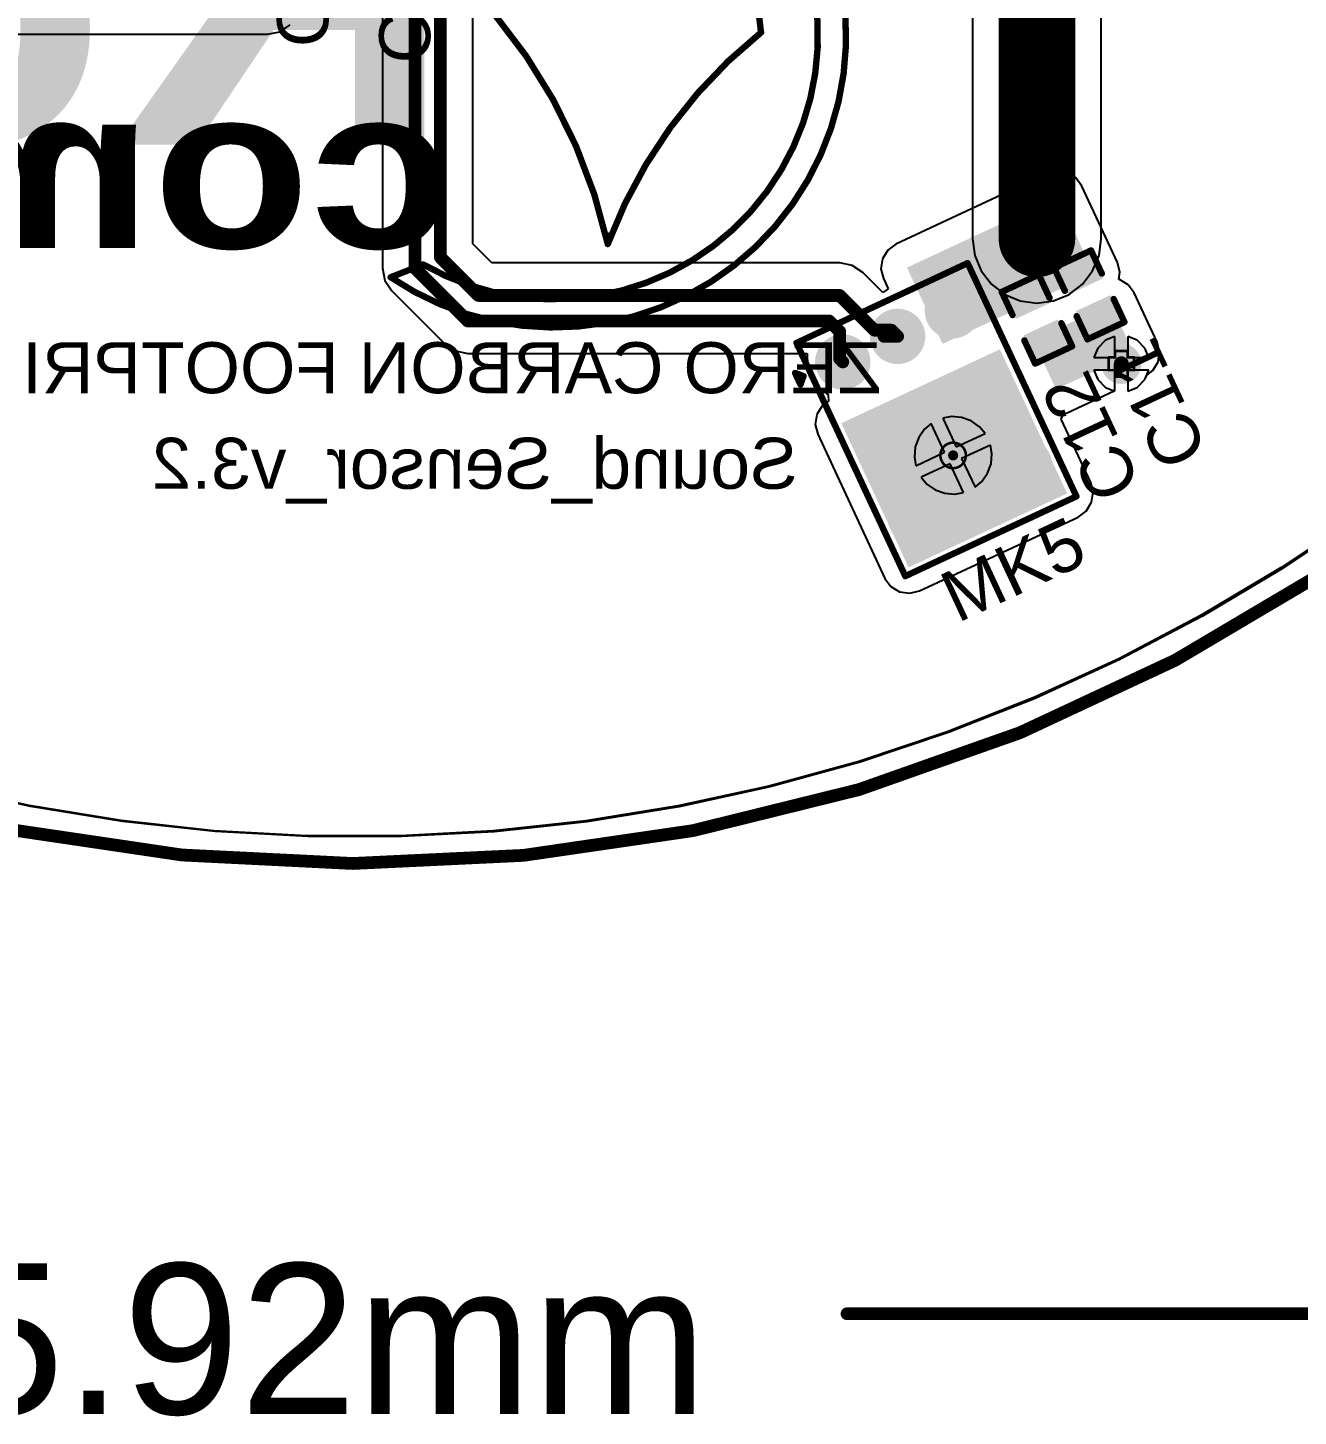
# Model space of a CAD drawing. Header units: millimetres. Extents: x -2.4 to 8.6, y -1 to 5.2.
# Drawn here: x 0.645 to 1.641, y -0.984 to 0.105 of the extents above; entities that cross this region are included whole.
import ezdxf

# ---------------------------------------------------------------- set-up
doc = ezdxf.new("R2010")
doc.units = ezdxf.units.MM
doc.header["$MEASUREMENT"] = 0
for name, color, linetype in [('BottomLayer', 5, 'Continuous'), ('BottomOverlay', 54, 'Continuous'), ('BottomSolder', 6, 'Continuous'), ('DrillDrawing', 1, 'Continuous'), ('Mechanical1', 6, 'Continuous'), ('Mechanical2', 216, 'Continuous'), ('PadHoleLayer', 156, 'Continuous'), ('TopLayer', 1, 'Continuous'), ('TopOverlay', 2, 'Continuous'), ('TopPaste', 8, 'Continuous'), ('TopSolder', 216, 'Continuous'), ('ViaHoleLayer', 16, 'Continuous')]:
    doc.layers.add(name, color=color, linetype=linetype)
doc.styles.add('Arial', font='arial.ttf', dxfattribs={"height": 0.2})
doc.styles.add('Arial Black', font='ariblk.ttf', dxfattribs={"height": 0.2})

# ---------------------------------------------------------------- blocks, each defined once
blk = doc.blocks.new('SPM0687LR5H_1_23')
at = {"layer": 'BottomSolder'}
h = blk.add_hatch(color=6, dxfattribs=at)
edge = h.paths.add_edge_path()
edge.add_arc((0, -0.0359449), 0.004, 0, 360)
at = {"layer": 'PadHoleLayer'}
h = blk.add_hatch(color=156, dxfattribs=at)
edge = h.paths.add_edge_path()
edge.add_arc((0, -0.0359449), 0.0201771, 0, 360)
at = {"layer": 'TopLayer'}
h = blk.add_hatch(color=1, dxfattribs=at)
edge = h.paths.add_edge_path()
edge.add_arc((-0.0474016, 0.0670473), 0.0177165, 0, 360)
h = blk.add_hatch(color=1, dxfattribs=at)
edge = h.paths.add_edge_path()
edge.add_arc((-1e-07, 0.0670473), 0.0177165, 0, 360)
h = blk.add_hatch(color=1, dxfattribs=at)
edge = h.paths.add_edge_path()
edge.add_arc((0.0474017, 0.0670473), 0.0177165, 0, 360)
h = blk.add_hatch(color=1, dxfattribs=at)
edge = h.paths.add_edge_path()
edge.add_arc((0, -0.0359449), 0.0329921, 0, 360)
h = blk.add_hatch(color=1, dxfattribs=at)
edge = h.paths.add_edge_path()
edge.add_arc((-0.0474015, -0.0670472), 0.0177165, 0, 360)
h = blk.add_hatch(color=1, dxfattribs=at)
edge = h.paths.add_edge_path()
edge.add_arc((0.0474017, -0.0670472), 0.0177165, 0, 360)
at = {"layer": 'TopPaste'}
h = blk.add_hatch(color=8, dxfattribs=at)
edge = h.paths.add_edge_path()
edge.add_arc((-0.0474016, 0.0670473), 0.0177165, 0, 360)
h = blk.add_hatch(color=8, dxfattribs=at)
edge = h.paths.add_edge_path()
edge.add_arc((-1e-07, 0.0670473), 0.0177165, 0, 360)
h = blk.add_hatch(color=8, dxfattribs=at)
edge = h.paths.add_edge_path()
edge.add_arc((0.0474017, 0.0670473), 0.0177165, 0, 360)
h = blk.add_hatch(color=8, dxfattribs=at)
edge = h.paths.add_edge_path()
edge.add_arc((-0.0474015, -0.0670472), 0.0177165, 0, 360)
h = blk.add_hatch(color=8, dxfattribs=at)
edge = h.paths.add_edge_path()
edge.add_arc((0.0474017, -0.0670472), 0.0177165, 0, 360)
at = {"layer": 'TopSolder'}
h = blk.add_hatch(color=216, dxfattribs=at)
edge = h.paths.add_edge_path()
edge.add_arc((-0.0474016, 0.0670473), 0.0217165, 0, 360)
h = blk.add_hatch(color=216, dxfattribs=at)
edge = h.paths.add_edge_path()
edge.add_arc((-1e-07, 0.0670473), 0.0217165, 0, 360)
h = blk.add_hatch(color=216, dxfattribs=at)
edge = h.paths.add_edge_path()
edge.add_arc((0.0474017, 0.0670473), 0.0217165, 0, 360)
h = blk.add_hatch(color=216, dxfattribs=at)
edge = h.paths.add_edge_path()
edge.add_arc((0, -0.0359449), 0.0369921, 0, 360)
h = blk.add_hatch(color=216, dxfattribs=at)
edge = h.paths.add_edge_path()
edge.add_arc((-0.0474015, -0.0670472), 0.0217165, 0, 360)
h = blk.add_hatch(color=216, dxfattribs=at)
edge = h.paths.add_edge_path()
edge.add_arc((0.0474017, -0.0670472), 0.0217165, 0, 360)
at = {"layer": 'TopOverlay', "const_width": 0.005}
for points in [[(-0.0740157, 0.0959133), (0.0740156, 0.0959134)], [(-0.0740157, 0.0959133), (-0.0740156, -0.1059134)], [(0.0740156, 0.0959134), (0.0740156, -0.1059134)], [(-0.0849999, 0.075), (-0.08, 0.07)], [(-0.0849999, 0.075), (-0.0849999, 0.065)], [(-0.0849999, 0.065), (-0.08, 0.07)], [(-0.0740156, -0.1059134), (0.0740156, -0.1059134)]]:
    blk.add_lwpolyline(points, dxfattribs=at)
at = {"layer": 'TopOverlay', "const_width": 0.0025}
for points in [[(-0.0752657, 0.0959133, 1), (-0.0727657, 0.0959133, 1)], [(-0.0752657, 0.0959133, 1), (-0.0727657, 0.0959133, 1)], [(0.0727656, 0.0959134, 1), (0.0752656, 0.0959134, 1)], [(0.0727656, 0.0959134, 1), (0.0752656, 0.0959134, 1)], [(-0.0862499, 0.075, 1), (-0.0837499, 0.075, 1)], [(-0.0862499, 0.075, 1), (-0.0837499, 0.075, 1)], [(-0.0862499, 0.065, 1), (-0.0837499, 0.065, 1)], [(-0.0862499, 0.065, 1), (-0.0837499, 0.065, 1)], [(-0.08125, 0.07, 1), (-0.07875, 0.07, 1)], [(-0.08125, 0.07, 1), (-0.07875, 0.07, 1)], [(-0.0752656, -0.1059134, 1), (-0.0727656, -0.1059134, 1)], [(-0.0752656, -0.1059134, 1), (-0.0727656, -0.1059134, 1)], [(0.0727656, -0.1059134, 1), (0.0752656, -0.1059134, 1)], [(0.0727656, -0.1059134, 1), (0.0752656, -0.1059134, 1)]]:
    blk.add_lwpolyline(points, format="xyb", close=True, dxfattribs=at)
blk = doc.blocks.new('C___0402_65')
at = {"layer": 'TopLayer'}
for points in [[(-0.0275, -0.0125), (-0.0275, 0.0125), (-0.009500000000000003, 0.0125), (-0.009499999999999996, -0.0125)], [(0.009500000000000003, -0.0125), (0.009499999999999996, 0.0125), (0.0275, 0.0125), (0.0275, -0.0125)]]:
    blk.add_hatch(color=1, dxfattribs=at).paths.add_polyline_path(points)
at = {"layer": 'TopPaste'}
for points in [[(-0.0275, -0.0125), (-0.0275, 0.0125), (-0.009500000000000003, 0.0125), (-0.009499999999999996, -0.0125)], [(0.009500000000000003, -0.0125), (0.009499999999999996, 0.0125), (0.0275, 0.0125), (0.0275, -0.0125)]]:
    blk.add_hatch(color=8, dxfattribs=at).paths.add_polyline_path(points)
at = {"layer": 'TopSolder'}
for points in [[(-0.0298622, -0.0148622), (-0.0298622, 0.0148622), (-0.007137800000000003, 0.0148622), (-0.007137799999999997, -0.0148622)], [(0.007137800000000003, -0.0148622), (0.007137799999999997, 0.0148622), (0.0298622, 0.0148622), (0.0298622, -0.0148622)]]:
    blk.add_hatch(color=216, dxfattribs=at).paths.add_polyline_path(points)
at = {"layer": 'TopOverlay', "const_width": 0.005}
for points in [[(-0.031, -0.016), (-0.031, 0.016)], [(-0.031, 0.016), (-0.011, 0.016)], [(0.011, 0.0160001), (0.031, 0.016)], [(0.031, -0.016), (0.031, 0.016)], [(-0.031, -0.016), (-0.011, -0.0160001)], [(0.011, -0.016), (0.031, -0.016)]]:
    blk.add_lwpolyline(points, dxfattribs=at)
at = {"layer": 'TopOverlay', "const_width": 0.0025}
for points in [[(-0.03225, 0.016, 1), (-0.02975, 0.016, 1)], [(-0.03225, 0.016, 1), (-0.02975, 0.016, 1)], [(-0.01225, 0.016, 1), (-0.00975, 0.016, 1)], [(0.00975, 0.0160001, 1), (0.01225, 0.0160001, 1)], [(0.02975, 0.016, 1), (0.03225, 0.016, 1)], [(0.02975, 0.016, 1), (0.03225, 0.016, 1)], [(-0.03225, -0.016, 1), (-0.02975, -0.016, 1)], [(-0.03225, -0.016, 1), (-0.02975, -0.016, 1)], [(-0.01225, -0.0160001, 1), (-0.00975, -0.0160001, 1)], [(0.00975, -0.016, 1), (0.01225, -0.016, 1)], [(0.02975, -0.016, 1), (0.03225, -0.016, 1)], [(0.02975, -0.016, 1), (0.03225, -0.016, 1)]]:
    blk.add_lwpolyline(points, format="xyb", close=True, dxfattribs=at)
blk = doc.blocks.new('C___0402_66')
at = {"layer": 'TopLayer'}
for points in [[(-0.0275, -0.0125), (-0.0275, 0.0125), (-0.009500000000000003, 0.0125), (-0.009499999999999996, -0.0125)], [(0.009500000000000003, -0.0125), (0.009499999999999996, 0.0125), (0.0275, 0.0125), (0.0275, -0.0125)]]:
    blk.add_hatch(color=1, dxfattribs=at).paths.add_polyline_path(points)
at = {"layer": 'TopPaste'}
for points in [[(-0.0275, -0.0125), (-0.0275, 0.0125), (-0.009500000000000003, 0.0125), (-0.009499999999999996, -0.0125)], [(0.009500000000000003, -0.0125), (0.009499999999999996, 0.0125), (0.0275, 0.0125), (0.0275, -0.0125)]]:
    blk.add_hatch(color=8, dxfattribs=at).paths.add_polyline_path(points)
at = {"layer": 'TopSolder'}
for points in [[(-0.0298622, -0.0148622), (-0.0298622, 0.0148622), (-0.007137800000000003, 0.0148622), (-0.007137799999999997, -0.0148622)], [(0.007137800000000003, -0.0148622), (0.007137799999999997, 0.0148622), (0.0298622, 0.0148622), (0.0298622, -0.0148622)]]:
    blk.add_hatch(color=216, dxfattribs=at).paths.add_polyline_path(points)
at = {"layer": 'TopOverlay', "const_width": 0.005}
for points in [[(-0.031, 0.016), (-0.011, 0.016)], [(-0.031, -0.016), (-0.031, 0.016)], [(0.011, 0.0160001), (0.031, 0.016)], [(0.031, -0.016), (0.031, 0.016)], [(-0.031, -0.016), (-0.011, -0.0160001)], [(0.011, -0.016), (0.031, -0.016)]]:
    blk.add_lwpolyline(points, dxfattribs=at)
at = {"layer": 'TopOverlay', "const_width": 0.0025}
for points in [[(-0.03225, 0.016, 1), (-0.02975, 0.016, 1)], [(-0.03225, 0.016, 1), (-0.02975, 0.016, 1)], [(-0.01225, 0.016, 1), (-0.00975, 0.016, 1)], [(0.00975, 0.0160001, 1), (0.01225, 0.0160001, 1)], [(0.02975, 0.016, 1), (0.03225, 0.016, 1)], [(0.02975, 0.016, 1), (0.03225, 0.016, 1)], [(-0.03225, -0.016, 1), (-0.02975, -0.016, 1)], [(-0.03225, -0.016, 1), (-0.02975, -0.016, 1)], [(-0.01225, -0.0160001, 1), (-0.00975, -0.0160001, 1)], [(0.00975, -0.016, 1), (0.01225, -0.016, 1)], [(0.02975, -0.016, 1), (0.03225, -0.016, 1)], [(0.02975, -0.016, 1), (0.03225, -0.016, 1)]]:
    blk.add_lwpolyline(points, format="xyb", close=True, dxfattribs=at)

msp = doc.modelspace()

# ---------------------------------------------------------------- hatches: boundary and pattern name
at = {"layer": 'BottomLayer'}
h = msp.add_hatch(color=5, dxfattribs=at)
edge = h.paths.add_edge_path()
edge.add_arc((1.43663, -0.060945), 0.011811, 0, 360)
h = msp.add_hatch(color=5, dxfattribs=at)
edge = h.paths.add_edge_path()
edge.add_arc((1.502811, -0.159), 0.011811, 0, 360)
at = {"layer": 'BottomSolder'}
h = msp.add_hatch(color=6, dxfattribs=at)
edge = h.paths.add_edge_path()
edge.add_arc((1.43663, -0.060945), 0.015811, 0, 360)
h = msp.add_hatch(color=6, dxfattribs=at)
edge = h.paths.add_edge_path()
edge.add_arc((1.502811, -0.159), 0.015811, 0, 360)
at = {"layer": 'TopLayer'}
for points in [[(1.362637, -0.1433862), (1.4812203, -0.0880898), (1.4533126, -0.0282414), (1.3347293, -0.0835378)], [(1.45163, -0.178945), (1.5124311, -0.1505929), (1.4944528, -0.1120384), (1.4336517, -0.1403905)], [(1.3359721, -0.3186339), (1.4602956, -0.2606609), (1.4075899, -0.1476331), (1.2832664, -0.2056061)]]:
    msp.add_hatch(color=1, dxfattribs=at).paths.add_polyline_path(points)
h = msp.add_hatch(color=1, dxfattribs=at)
edge = h.paths.add_edge_path()
edge.add_arc((1.43663, -0.060945), 0.011811, 0, 360)
h = msp.add_hatch(color=1, dxfattribs=at)
edge = h.paths.add_edge_path()
edge.add_arc((1.502811, -0.159), 0.011811, 0, 360)
at = {"layer": 'TopSolder'}
h = msp.add_hatch(color=216, dxfattribs=at)
edge = h.paths.add_edge_path()
edge.add_arc((1.43663, -0.060945), 0.015811, 0, 360)
h = msp.add_hatch(color=216, dxfattribs=at)
edge = h.paths.add_edge_path()
edge.add_arc((1.502811, -0.159), 0.015811, 0, 360)
at = {"layer": 'ViaHoleLayer'}
h = msp.add_hatch(color=16, dxfattribs=at)
edge = h.paths.add_edge_path()
edge.add_arc((1.43663, -0.060945), 0.0059055, 0, 360)
h = msp.add_hatch(color=16, dxfattribs=at)
edge = h.paths.add_edge_path()
edge.add_arc((1.502811, -0.159), 0.0059055, 0, 360)

# ---------------------------------------------------------------- linework, layer by layer
at = {"layer": 'BottomLayer'}
for p, q in [((1.3861986, 0.35063), (1.3861986, -0.060945)), ((1.4870614, -0.060945), (1.4870614, 0.3297406)), ((1.3861986, -0.060945), (1.387917, -0.0739976)), ((1.485343, -0.0739976), (1.4870614, -0.060945)), ((1.387917, -0.0739976), (1.3929551, -0.0861607)), ((1.4803049, -0.0861607), (1.485343, -0.0739976)), ((1.3929551, -0.0861607), (1.4009696, -0.0966054)), ((1.4722904, -0.0966054), (1.4803049, -0.0861607)), ((1.4009696, -0.0966054), (1.4114143, -0.1046199)), ((1.4618457, -0.1046199), (1.4722904, -0.0966054)), ((1.4114143, -0.1046199), (1.4235774, -0.109658)), ((1.4496826, -0.109658), (1.4618457, -0.1046199)), ((1.4235774, -0.109658), (1.43663, -0.1113764)), ((1.43663, -0.1113764), (1.4496826, -0.109658)), ((1.4904561, -0.1405095), (1.4843205, -0.1466451)), ((1.497811, -0.137463), (1.4904561, -0.1405095)), ((1.497811, -0.154), (1.497811, -0.137463)), ((1.5151659, -0.1405095), (1.507811, -0.137463)), ((1.507811, -0.137463), (1.507811, -0.154)), ((1.5213015, -0.1466451), (1.5151659, -0.1405095)), ((1.4843205, -0.1466451), (1.481274, -0.154)), ((1.524348, -0.154), (1.5213015, -0.1466451)), ((1.481274, -0.154), (1.497811, -0.154)), ((1.507811, -0.154), (1.524348, -0.154)), ((1.497811, -0.164), (1.481274, -0.164)), ((1.481274, -0.164), (1.4843205, -0.1713549)), ((1.4843205, -0.1713549), (1.4904561, -0.1774905)), ((1.497811, -0.180537), (1.497811, -0.164)), ((1.524348, -0.164), (1.507811, -0.164)), ((1.507811, -0.164), (1.507811, -0.180537)), ((1.5151659, -0.1774905), (1.5213015, -0.1713549)), ((1.5213015, -0.1713549), (1.524348, -0.164)), ((1.4904561, -0.1774905), (1.497811, -0.180537)), ((1.507811, -0.180537), (1.5151659, -0.1774905)), ((1.3537626, -0.205842), (1.3484903, -0.2102659)), ((1.3642866, -0.2284108), (1.3537626, -0.205842)), ((1.3696035, -0.2004207), (1.3628256, -0.2016158)), ((1.3628256, -0.2016158), (1.3733496, -0.2241846)), ((1.3775191, -0.2011132), (1.3696035, -0.2004207)), ((1.3849857, -0.2038308), (1.3775191, -0.2011132)), ((1.3914945, -0.2083883), (1.3849857, -0.2038308)), ((1.3439328, -0.2167747), (1.3412152, -0.2242413)), ((1.3484903, -0.2102659), (1.3439328, -0.2167747)), ((1.3733496, -0.2241846), (1.3959184, -0.2136606)), ((1.3959184, -0.2136606), (1.3914945, -0.2083883)), ((1.3412152, -0.2242413), (1.3405227, -0.2321569)), ((1.3417178, -0.2389348), (1.3642866, -0.2284108)), ((1.4001446, -0.2227236), (1.3775758, -0.2332476)), ((1.4013397, -0.2295015), (1.4001446, -0.2227236)), ((1.3405227, -0.2321569), (1.3417178, -0.2389348)), ((1.3685128, -0.2374738), (1.345944, -0.2479978)), ((1.3790368, -0.2600426), (1.3685128, -0.2374738)), ((1.3775758, -0.2332476), (1.3880998, -0.2558164)), ((1.3979296, -0.2448837), (1.4006472, -0.2374171)), ((1.4006472, -0.2374171), (1.4013397, -0.2295015)), ((1.345944, -0.2479978), (1.3503679, -0.2532701)), ((1.3933721, -0.2513925), (1.3979296, -0.2448837)), ((1.3503679, -0.2532701), (1.3568767, -0.2578276)), ((1.3568767, -0.2578276), (1.3643433, -0.2605452)), ((1.3643433, -0.2605452), (1.3722589, -0.2612377)), ((1.3722589, -0.2612377), (1.3790368, -0.2600426)), ((1.3880998, -0.2558164), (1.3933721, -0.2513925)), ((1.6887924, -0.2780069), (1.6281453, -0.3187872)), ((1.6281453, -0.3187872), (1.5653903, -0.3562427)), ((1.5653903, -0.3562427), (1.5007095, -0.3902646)), ((1.5007095, -0.3902646), (1.4342905, -0.4207542)), ((1.4342905, -0.4207542), (1.3663261, -0.4476231)), ((1.3663261, -0.4476231), (1.2970135, -0.4707933)), ((1.2970135, -0.4707933), (1.2265538, -0.4901976)), ((0.6465363, -0.5054571), (0.5751537, -0.4897845)), ((1.2265538, -0.4901976), (1.1551514, -0.5057796)), ((0.7186592, -0.5172632), (0.6465363, -0.5054571)), ((1.1551514, -0.5057796), (1.0830136, -0.5174942)), ((0.7913132, -0.5251685), (0.7186592, -0.5172632)), ((1.0830136, -0.5174942), (1.0103496, -0.5253074)), ((0.8642875, -0.5291501), (0.7913132, -0.5251685)), ((0.9373703, -0.5291964), (0.8642875, -0.5291501)), ((1.0103496, -0.5253074), (0.9373703, -0.5291964))]:
    msp.add_line(p, q, dxfattribs=at)
at = {"layer": 'BottomLayer', "const_width": 0.06}
msp.add_lwpolyline([(1.43663, -0.060945), (1.43663, 0.35063)], dxfattribs=at)
at = {"layer": 'BottomLayer', "const_width": 0.03}
msp.add_lwpolyline([(1.42163, -0.060945, 1), (1.45163, -0.060945, 1)], format="xyb", close=True, dxfattribs=at)
at = {"layer": 'BottomOverlay'}
for p, q in [((1.2067563, 0.2160478), (1.2201821, 0.1019285)), ((1.2857341, 0.1267432), (1.2874949, 0.0968084)), ((1.0332653, 0.0866041), (1.0106121, 0.1159472)), ((1.2204045, 0.1009285), (1.2104176, 0.0926599)), ((1.2201821, 0.1019285), (1.2204045, 0.1009285)), ((1.2640896, 0.0796337), (1.2647849, 0.1062842)), ((1.2104176, 0.0926599), (1.1913066, 0.0751382)), ((1.2874949, 0.0968084), (1.2853344, 0.0668999)), ((1.0532527, 0.055384), (1.0332653, 0.0866041)), ((1.2599706, 0.0532943), (1.2640896, 0.0796337)), ((1.1913066, 0.0751382), (1.1734175, 0.0563706)), ((1.2853344, 0.0668999), (1.2792895, 0.0375291)), ((1.0704195, 0.0225286), (1.0532527, 0.055384)), ((1.1734175, 0.0563706), (1.1568313, 0.0364422)), ((1.2524962, 0.0277039), (1.2599706, 0.0532943)), ((1.1568313, 0.0364422), (1.1416232, 0.0154433)), ((1.2792895, 0.0375291), (1.2694636, 0.0091982)), ((1.084633, -0.0117082), (1.0704195, 0.0225286)), ((1.2417909, 0.0032881), (1.2524962, 0.0277039)), ((1.1416232, 0.0154433), (1.1278621, -0.0065311)), ((1.2280326, -0.019547), (1.2417909, 0.0032881)), ((1.2694636, 0.0091982), (1.2560246, -0.0176081)), ((1.1278621, -0.0065311), (1.1156103, -0.0293814)), ((1.0957834, -0.0470615), (1.084633, -0.0117082)), ((1.2114502, -0.0404217), (1.2280326, -0.019547)), ((1.2560246, -0.0176081), (1.2392024, -0.0424316)), ((1.1156103, -0.0293814), (1.1049233, -0.053004)), ((1.1923193, -0.058989), (1.2114502, -0.0404217)), ((1.2392024, -0.0424316), (1.2192848, -0.0648476)), ((1.0981227, -0.05664), (1.0957834, -0.0470615)), ((1.1049233, -0.053004), (1.103356, -0.0569933)), ((1.103356, -0.0569933), (1.0981227, -0.05664)), ((1.1709582, -0.07494), (1.1923193, -0.058989)), ((1.2192848, -0.0648476), (1.1966124, -0.0844727)), ((1.147722, -0.0880095), (1.1709582, -0.07494)), ((0.9349058, -0.0891597), (0.9554797, -0.0810715)), ((0.9554797, -0.0810715), (0.9672614, -0.0873214)), ((1.1966124, -0.0844727), (1.1715728, -0.1009714)), ((0.9343553, -0.0941294), (0.9349058, -0.0891597)), ((0.9423289, -0.0995284), (0.9343553, -0.0941294)), ((0.9672614, -0.0873214), (0.9919095, -0.0974803)), ((0.9919095, -0.0974803), (1.01766, -0.1043829)), ((1.0971948, -0.1046862), (1.1229972, -0.0979802)), ((1.1229972, -0.0979802), (1.147722, -0.0880095)), ((0.9691405, -0.1129571), (0.9423289, -0.0995284)), ((1.01766, -0.1043829), (1.0440846, -0.1079144)), ((1.0440846, -0.1079144), (1.070744, -0.1080161)), ((1.070744, -0.1080161), (1.0971948, -0.1046862)), ((1.1715728, -0.1009714), (1.1445943, -0.1140615)), ((0.9974751, -0.1227722), (0.9691405, -0.1129571)), ((1.1445943, -0.1140615), (1.1161384, -0.1235192)), ((1.0268482, -0.1288059), (0.9974751, -0.1227722)), ((1.0567576, -0.1309549), (1.0268482, -0.1288059)), ((1.0866916, -0.1291826), (1.0567576, -0.1309549)), ((1.1161384, -0.1235192), (1.0866916, -0.1291826))]:
    msp.add_line(p, q, dxfattribs=at)
at = {"layer": 'BottomOverlay', "const_width": 0.005}
for points in [[(0.83, 0.115, -3.727290636857297), (0.9299141, -0.0911221)], [(0.8519798, 0.1129284, -3.472918964023717), (0.9554798, -0.0810715)], [(0.8121821, 0.2469284, -0.2702429395686432), (1.1001821, -0.0650716)], [(1.1001821, -0.0650714, -0.1354544199000573), (1.2204045, 0.1009286)]]:
    msp.add_lwpolyline(points, format="xyb", dxfattribs=at)
for points in [[(1.2060641, 0.2219317), (1.2201821, 0.1019285)], [(0.9299141, -0.0911221), (0.9554797, -0.0810715)]]:
    msp.add_lwpolyline(points, dxfattribs=at)
at = {"layer": 'BottomOverlay', "const_width": 0.0025}
for points in [[(1.2189321, 0.1019285, 1), (1.2214321, 0.1019285, 1)], [(1.2191545, 0.1009286, 1), (1.2216545, 0.1009286, 1)], [(1.0989321, -0.0650714, 1), (1.1014321, -0.0650714, 1)], [(1.0989321, -0.0650716, 1), (1.1014321, -0.0650716, 1)], [(0.9542297, -0.0810715, 1), (0.9567297, -0.0810715, 1)], [(0.9542298, -0.0810715, 1), (0.9567298, -0.0810715, 1)], [(0.9286641, -0.0911221, 1), (0.9311641, -0.0911221, 1)], [(0.9286641, -0.0911221, 1), (0.9311641, -0.0911221, 1)]]:
    msp.add_lwpolyline(points, format="xyb", close=True, dxfattribs=at)
at = {"layer": 'DrillDrawing', "const_width": 0.002}
for points in [[(1.43163, -0.055945), (1.43163, -0.050945)], [(1.43163, -0.050945), (1.44163, -0.050945)], [(1.44163, -0.055945), (1.44163, -0.050945)], [(1.42663, -0.065945), (1.42663, -0.055945)], [(1.42663, -0.055945), (1.43163, -0.055945)], [(1.42663, -0.065945), (1.43163, -0.065945)], [(1.43163, -0.070945), (1.43163, -0.065945)], [(1.44163, -0.055945), (1.44663, -0.055945)], [(1.44163, -0.065945), (1.44663, -0.065945)], [(1.44163, -0.070945), (1.44163, -0.065945)], [(1.44663, -0.065945), (1.44663, -0.055945)], [(1.43163, -0.070945), (1.44163, -0.070945)], [(1.497811, -0.154), (1.497811, -0.149)], [(1.497811, -0.149), (1.507811, -0.149)], [(1.507811, -0.154), (1.507811, -0.149)], [(1.492811, -0.164), (1.492811, -0.154)], [(1.492811, -0.154), (1.497811, -0.154)], [(1.492811, -0.164), (1.497811, -0.164)], [(1.497811, -0.169), (1.497811, -0.164)], [(1.507811, -0.154), (1.512811, -0.154)], [(1.507811, -0.164), (1.512811, -0.164)], [(1.507811, -0.169), (1.507811, -0.164)], [(1.512811, -0.164), (1.512811, -0.154)], [(1.497811, -0.169), (1.507811, -0.169)]]:
    msp.add_lwpolyline(points, dxfattribs=at)
at = {"layer": 'DrillDrawing'}
for points, const_width in [([(1.43113, -0.050945, 1), (1.43213, -0.050945, 1)], 0.001), ([(1.43113, -0.050945, 1), (1.43213, -0.050945, 1)], 0.001), ([(1.44113, -0.050945, 1), (1.44213, -0.050945, 1)], 0.001), ([(1.44113, -0.050945, 1), (1.44213, -0.050945, 1)], 0.001), ([(1.42613, -0.055945, 1), (1.42713, -0.055945, 1)], 0.001), ([(1.42613, -0.055945, 1), (1.42713, -0.055945, 1)], 0.001), ([(1.42613, -0.065945, 1), (1.42713, -0.065945, 1)], 0.001), ([(1.42613, -0.065945, 1), (1.42713, -0.065945, 1)], 0.001), ([(1.43113, -0.055945, 1), (1.43213, -0.055945, 1)], 0.001), ([(1.43113, -0.055945, 1), (1.43213, -0.055945, 1)], 0.001), ([(1.43113, -0.065945, 1), (1.43213, -0.065945, 1)], 0.001), ([(1.43113, -0.065945, 1), (1.43213, -0.065945, 1)], 0.001), ([(1.44113, -0.055945, 1), (1.44213, -0.055945, 1)], 0.001), ([(1.44113, -0.055945, 1), (1.44213, -0.055945, 1)], 0.001), ([(1.44113, -0.065945, 1), (1.44213, -0.065945, 1)], 0.001), ([(1.44113, -0.065945, 1), (1.44213, -0.065945, 1)], 0.001), ([(1.44613, -0.055945, 1), (1.44713, -0.055945, 1)], 0.001), ([(1.44613, -0.055945, 1), (1.44713, -0.055945, 1)], 0.001), ([(1.44613, -0.065945, 1), (1.44713, -0.065945, 1)], 0.001), ([(1.44613, -0.065945, 1), (1.44713, -0.065945, 1)], 0.001), ([(1.43113, -0.070945, 1), (1.43213, -0.070945, 1)], 0.001), ([(1.43113, -0.070945, 1), (1.43213, -0.070945, 1)], 0.001), ([(1.44113, -0.070945, 1), (1.44213, -0.070945, 1)], 0.001), ([(1.44113, -0.070945, 1), (1.44213, -0.070945, 1)], 0.001), ([(1.497311, -0.149, 1), (1.498311, -0.149, 1)], 0.001), ([(1.497311, -0.149, 1), (1.498311, -0.149, 1)], 0.001), ([(1.507311, -0.149, 1), (1.508311, -0.149, 1)], 0.001), ([(1.507311, -0.149, 1), (1.508311, -0.149, 1)], 0.001), ([(1.492311, -0.154, 1), (1.493311, -0.154, 1)], 0.001), ([(1.492311, -0.154, 1), (1.493311, -0.154, 1)], 0.001), ([(1.492311, -0.164, 1), (1.493311, -0.164, 1)], 0.001), ([(1.492311, -0.164, 1), (1.493311, -0.164, 1)], 0.001), ([(1.497311, -0.154, 1), (1.498311, -0.154, 1)], 0.001), ([(1.497311, -0.154, 1), (1.498311, -0.154, 1)], 0.001), ([(1.497311, -0.164, 1), (1.498311, -0.164, 1)], 0.001), ([(1.497311, -0.164, 1), (1.498311, -0.164, 1)], 0.001), ([(1.507311, -0.154, 1), (1.508311, -0.154, 1)], 0.001), ([(1.507311, -0.154, 1), (1.508311, -0.154, 1)], 0.001), ([(1.507311, -0.164, 1), (1.508311, -0.164, 1)], 0.001), ([(1.507311, -0.164, 1), (1.508311, -0.164, 1)], 0.001), ([(1.512311, -0.154, 1), (1.513311, -0.154, 1)], 0.001), ([(1.512311, -0.154, 1), (1.513311, -0.154, 1)], 0.001), ([(1.512311, -0.164, 1), (1.513311, -0.164, 1)], 0.001), ([(1.512311, -0.164, 1), (1.513311, -0.164, 1)], 0.001), ([(1.497311, -0.169, 1), (1.498311, -0.169, 1)], 0.001), ([(1.497311, -0.169, 1), (1.498311, -0.169, 1)], 0.001), ([(1.507311, -0.169, 1), (1.508311, -0.169, 1)], 0.001), ([(1.507311, -0.169, 1), (1.508311, -0.169, 1)], 0.001), ([(1.3809312, -0.2308292, 1), (1.3609312, -0.2308292, 1)], 0.002), ([(1.3604312, -0.2308292, 1), (1.3614312, -0.2308292, 1)], 0.001), ([(1.3804312, -0.2308292, 1), (1.3814312, -0.2308292, 1)], 0.001)]:
    msp.add_lwpolyline(points, format="xyb", close=True, dxfattribs=dict(at, const_width=const_width))
at = {"layer": 'Mechanical1', "const_width": 0.01}
msp.add_lwpolyline([(1.2877351, -0.904), (1.8080021, -0.904)], dxfattribs=at)
at = {"layer": 'Mechanical1', "const_width": 0.005}
msp.add_lwpolyline([(1.2852351, -0.904, 1), (1.2902351, -0.904, 1)], format="xyb", close=True, dxfattribs=at)
at = {"layer": 'Mechanical2', "const_width": 0.01}
msp.add_lwpolyline([(1.3342414, 2.1353646, -6.230382161824239), (0.4717932, 2.1362379)], format="xyb", dxfattribs=at)
at = {"layer": 'TopLayer'}
for p, q in [((0.9235102, 0.3142827), (0.9235102, -0.0838615)), ((0.9944898, -0.065019), (0.9944898, 0.3142827)), ((0.5723602, 0.0995102), (0.8332842, 0.0995102)), ((0.8332842, 0.0995102), (0.8430387, 0.1014505)), ((0.8430387, 0.1014505), (0.8513082, 0.106976)), ((1.4446946, -0.0097601), (1.3261112, -0.0650565)), ((1.4524231, -0.0078689), (1.4446946, -0.0097601)), ((1.460287, -0.0090793), (1.4524231, -0.0078689)), ((1.4670891, -0.0132069), (1.460287, -0.0090793)), ((1.4717938, -0.0196234), (1.4670891, -0.0132069)), ((1.4997016, -0.0794718), (1.4717938, -0.0196234)), ((1.0093764, -0.0799056), (0.9944898, -0.065019)), ((1.3261112, -0.0650565), (1.3196948, -0.0697612)), ((1.3196948, -0.0697612), (1.3155671, -0.0765633)), ((0.9235102, -0.0838615), (0.9254505, -0.093616)), ((1.2820391, -0.0799056), (1.0093764, -0.0799056)), ((1.2917936, -0.0818459), (1.2820391, -0.0799056)), ((1.3000631, -0.0873714), (1.2917936, -0.0818459)), ((1.3155671, -0.0765633), (1.3143568, -0.0844272)), ((1.3143568, -0.0844272), (1.316248, -0.0921557)), ((1.5015928, -0.0872003), (1.4997016, -0.0794718)), ((0.9254505, -0.093616), (0.930976, -0.1018855)), ((1.3158719, -0.1031802), (1.3000631, -0.0873714)), ((1.316248, -0.0921557), (1.3200309, -0.1002681)), ((1.5007356, -0.0927698), (1.5015928, -0.0872003)), ((1.5014273, -0.0928763), (1.5007356, -0.0927698)), ((1.5082294, -0.097004), (1.5014273, -0.0928763)), ((1.5129341, -0.1034204), (1.5082294, -0.097004)), ((0.930976, -0.1018855), (0.9309763, -0.1018857)), ((0.9309763, -0.1018857), (0.97251, -0.1434194)), ((1.3200309, -0.1002681), (1.3158719, -0.1031802)), ((1.5309124, -0.1419749), (1.5129341, -0.1034204)), ((0.97251, -0.1434194), (0.9807795, -0.1489449)), ((0.9807795, -0.1489449), (0.990534, -0.1508852)), ((0.990534, -0.1508852), (1.2565377, -0.1508852)), ((1.2565377, -0.1508852), (1.2565377, -0.1551026)), ((1.5328036, -0.1497034), (1.5309124, -0.1419749)), ((1.5315933, -0.1575673), (1.5328036, -0.1497034)), ((1.256743, -0.1561349), (1.2565152, -0.1587388)), ((1.2565152, -0.1587388), (1.2577825, -0.1659258)), ((1.2565377, -0.1551026), (1.256743, -0.1561349)), ((1.497811, -0.180537), (1.497811, -0.159)), ((1.497811, -0.159), (1.507811, -0.159)), ((1.507811, -0.159), (1.507811, -0.180537)), ((1.5274656, -0.1643694), (1.5315933, -0.1575673)), ((1.2577825, -0.1659258), (1.2608668, -0.17254)), ((1.2608668, -0.17254), (1.2655577, -0.1781305)), ((1.5151659, -0.1774905), (1.5213015, -0.1713549)), ((1.5213015, -0.1713549), (1.5227684, -0.1678135)), ((1.5227684, -0.1678135), (1.5274656, -0.1643694)), ((1.2655577, -0.1781305), (1.2715359, -0.1823164)), ((1.2715359, -0.1823164), (1.2724756, -0.1826584)), ((1.2724756, -0.1826584), (1.2729118, -0.1835551)), ((1.2729118, -0.1835551), (1.2731487, -0.1882244)), ((1.460248, -0.1974262), (1.4970992, -0.1802422)), ((1.4970992, -0.1802422), (1.497811, -0.180537)), ((1.507811, -0.180537), (1.5151659, -0.1774905)), ((1.2682319, -0.1918295), (1.2641042, -0.1986316)), ((1.2731487, -0.1882244), (1.2682319, -0.1918295)), ((1.2641042, -0.1986316), (1.2628939, -0.2064955)), ((1.2628939, -0.2064955), (1.2647851, -0.2142239)), ((1.4556848, -0.202522), (1.4578472, -0.1980137)), ((1.4787768, -0.252043), (1.4556848, -0.202522)), ((1.4578472, -0.1980137), (1.460248, -0.1974262)), ((1.2647851, -0.2142239), (1.3174909, -0.3272519)), ((1.480668, -0.2597714), (1.4787768, -0.252043)), ((1.4794577, -0.2676353), (1.480668, -0.2597714)), ((1.47533, -0.2744374), (1.4794577, -0.2676353)), ((1.3445901, -0.3371151), (1.4689136, -0.2791421)), ((1.4689136, -0.2791421), (1.47533, -0.2744374)), ((1.6897911, -0.2786544), (1.629144, -0.3194346)), ((1.629144, -0.3194346), (1.566389, -0.35689)), ((1.3174909, -0.3272519), (1.3221956, -0.3336683)), ((1.3221956, -0.3336683), (1.3289977, -0.337796)), ((1.3368616, -0.3390063), (1.3445901, -0.3371151)), ((1.3289977, -0.337796), (1.3368616, -0.3390063)), ((1.566389, -0.35689), (1.5017082, -0.3909119)), ((1.5017082, -0.3909119), (1.4352891, -0.4214015)), ((1.4352891, -0.4214015), (1.3673247, -0.4482704)), ((1.3673247, -0.4482704), (1.2980121, -0.4714405)), ((1.2980121, -0.4714405), (1.2275523, -0.4908448)), ((0.6475348, -0.5061039), (0.5761522, -0.4904313)), ((1.2275523, -0.4908448), (1.1561499, -0.5064268)), ((0.7196577, -0.5179101), (0.6475348, -0.5061039)), ((1.1561499, -0.5064268), (1.0840121, -0.5181413)), ((0.7923117, -0.5258154), (0.7196577, -0.5179101)), ((1.0840121, -0.5181413), (1.0113481, -0.5259545)), ((0.865286, -0.5297971), (0.7923117, -0.5258154)), ((0.9383688, -0.5298435), (0.865286, -0.5297971)), ((1.0113481, -0.5259545), (0.9383688, -0.5298435))]:
    msp.add_line(p, q, dxfattribs=at)
at = {"layer": 'TopLayer', "const_width": 0.01}
for points in [[(0.949, -0.0838615), (0.949, 0.3275)], [(0.969, -0.0755772), (0.969, 0.3275)], [(0.969, -0.0755772), (0.9988182, -0.1053954)], [(0.949, -0.0838615), (0.9490001, -0.0838615)], [(0.9490001, -0.0838615), (0.990534, -0.1253954)], [(0.9988182, -0.1053954), (1.2820391, -0.1053954)], [(1.2820391, -0.1053954), (1.309264, -0.1326203)], [(0.990534, -0.1253954), (1.2737549, -0.1253954)], [(1.2737549, -0.1253954), (1.2820275, -0.133668)], [(1.2820275, -0.1551026), (1.2820275, -0.133668)], [(1.309264, -0.1326203), (1.3225383, -0.1326203)], [(1.3225383, -0.1326203), (1.3274047, -0.1374867)], [(1.3168159, -0.1374867), (1.3274047, -0.1374867)], [(1.2820275, -0.1551026), (1.2844443, -0.1575194)]]:
    msp.add_lwpolyline(points, dxfattribs=at)
at = {"layer": 'TopLayer', "const_width": 0.005}
for points in [[(0.9665, -0.0755772, 1), (0.9715, -0.0755772, 1)], [(0.9665, -0.0755772, 1), (0.9715, -0.0755772, 1)], [(0.9465, -0.0838615, 1), (0.9515, -0.0838615, 1)], [(0.9465, -0.0838615, 1), (0.9515, -0.0838615, 1)], [(0.9465001, -0.0838615, 1), (0.9515001, -0.0838615, 1)], [(0.9465001, -0.0838615, 1), (0.9515001, -0.0838615, 1)], [(0.9963182, -0.1053954, 1), (1.0013182, -0.1053954, 1)], [(0.9963182, -0.1053954, 1), (1.0013182, -0.1053954, 1)], [(1.2795391, -0.1053954, 1), (1.2845391, -0.1053954, 1)], [(1.2795391, -0.1053954, 1), (1.2845391, -0.1053954, 1)], [(0.988034, -0.1253954, 1), (0.993034, -0.1253954, 1)], [(0.988034, -0.1253954, 1), (0.993034, -0.1253954, 1)], [(1.2712549, -0.1253954, 1), (1.2762549, -0.1253954, 1)], [(1.2712549, -0.1253954, 1), (1.2762549, -0.1253954, 1)], [(1.2795275, -0.133668, 1), (1.2845275, -0.133668, 1)], [(1.2795275, -0.133668, 1), (1.2845275, -0.133668, 1)], [(1.306764, -0.1326203, 1), (1.311764, -0.1326203, 1)], [(1.306764, -0.1326203, 1), (1.311764, -0.1326203, 1)], [(1.3200383, -0.1326203, 1), (1.3250383, -0.1326203, 1)], [(1.3200383, -0.1326203, 1), (1.3250383, -0.1326203, 1)], [(1.3143159, -0.1374867, 1), (1.3193159, -0.1374867, 1)], [(1.3249047, -0.1374867, 1), (1.3299047, -0.1374867, 1)], [(1.3249047, -0.1374867, 1), (1.3299047, -0.1374867, 1)], [(1.2795275, -0.1551026, 1), (1.2845275, -0.1551026, 1)], [(1.2795275, -0.1551026, 1), (1.2845275, -0.1551026, 1)], [(1.2819443, -0.1575194, 1), (1.2869443, -0.1575194, 1)]]:
    msp.add_lwpolyline(points, format="xyb", close=True, dxfattribs=at)

# ---------------------------------------------------------------- block references
for name, p, rotation in [('C___0402_66', (1.47763, -0.104945), 295), ('SPM0687LR5H_1_23', (1.3557402, -0.1982521), 25), ('C___0402_65', (1.43663, -0.123945), 295)]:
    msp.add_blockref(name, p, dxfattribs=dict(rotation=rotation))

# ---------------------------------------------------------------- texts
at = {"layer": 'BottomOverlay', "text_generation_flag": 2}
for s, height, style, p in [('RoHS', 0.2362205, 'Arial Black', (0.9816821, 0.0130047)), ('compliant', 0.1259843, 'Arial Black', (0.9786821, -0.0682166)), ('ZERO CARBON FOOTPRINT', 0.04, 'Arial', (1.3146821, -0.1820715))]:
    msp.add_text(s, height=height, rotation=360, dxfattribs=dict(at, style=style)).set_placement(p)
at = {"layer": 'BottomOverlay', "style": 'Arial', "text_generation_flag": 2}
msp.add_text('Sound_Sensor_v3.2', height=0.04, dxfattribs=at).set_placement((1.249, -0.257))
at = {"layer": 'Mechanical1', "style": 'Arial'}
msp.add_text('45.92mm', height=0.1181102, dxfattribs=at).set_placement((0.490582, -0.982721))
at = {"layer": 'TopOverlay', "style": 'Arial'}
for s, rotation, p in [('C21', 90, (0.8809934, 0.0893485)), ('C23', 90, (0.9609934, 0.076684)), ('C11', 115, (1.5710578, -0.228756)), ('C12', 115, (1.5186588, -0.2544416)), ('MK5', 25, (1.374237, -0.3625583))]:
    msp.add_text(s, height=0.04, rotation=rotation, dxfattribs=at).set_placement(p)

doc.saveas('drawing.dxf')
